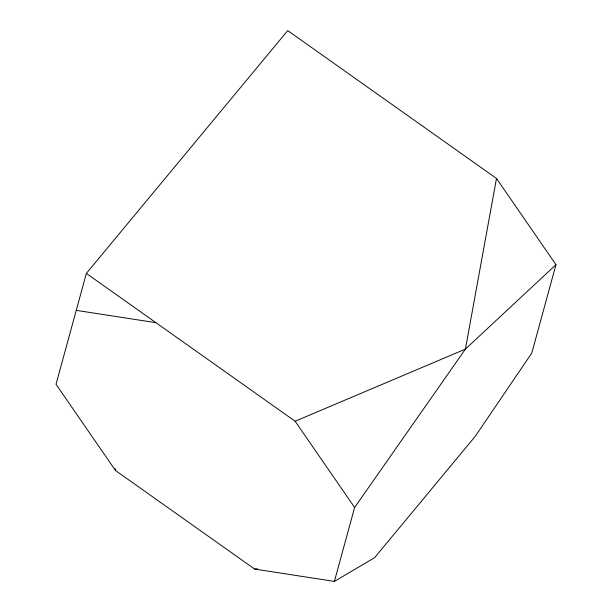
<?xml version="1.0" encoding="UTF-8"?>
<svg xmlns="http://www.w3.org/2000/svg" width="612" height="612" viewBox="0 0 612 612"><rect width="100%" height="100%" fill="white"/><g stroke="black" fill="none" stroke-linecap="round" stroke-linejoin="round"><path stroke-width="0.92" d="M496.493 178.436L465.403 349.115L354.616 507.478L334.397 581.4L254.691 569.083L115.507 470.521L56.029 384.29L86.361 273.411L287.716 30.6L496.493 178.436L555.971 264.675L531.782 353.086L475.302 436.257L374.62 557.654L334.397 581.4M555.971 264.675L465.403 349.115L295.137 421.24L86.361 273.411M254.691 569.083L257.545 568.808M76.255 310.368L155.953 322.685M295.137 421.24L354.616 507.478M115.178 468.647L115.507 470.521"/></g></svg>
